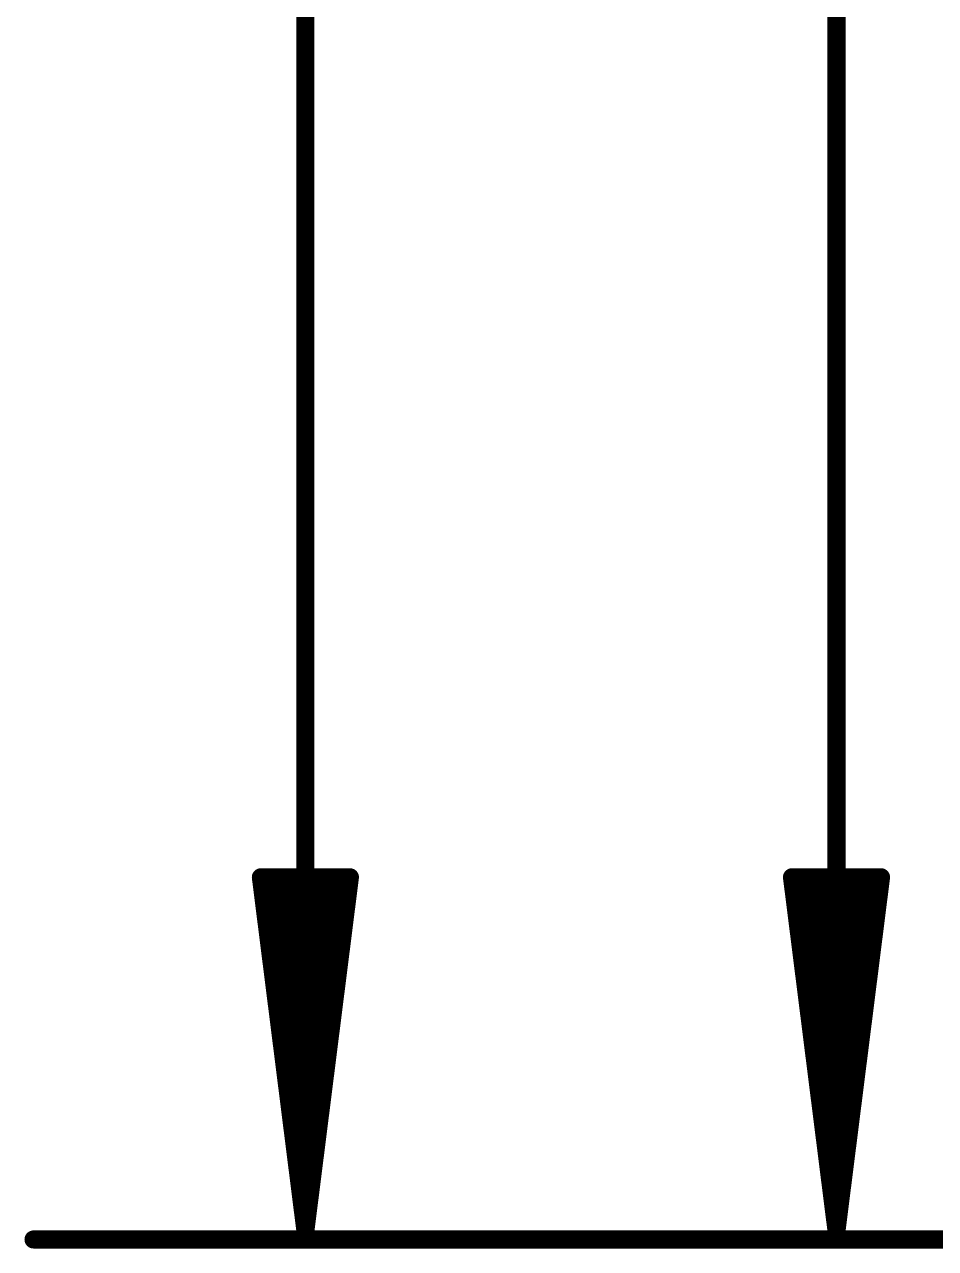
# Model space of a CAD drawing. Extents: x -41 to 66, y -21 to 32.
# Drawn here: x -7.1 to -0.56, y -0.07 to 8.72 of the extents above; entities that cross this region are included whole.
import ezdxf

# ---------------------------------------------------------------- set-up
doc = ezdxf.new("R2010")
doc.units = 0
doc.layers.add('47', color=253, linetype='CONTINUOUS')

msp = doc.modelspace()

# ---------------------------------------------------------------- linework, layer by layer
at = {"layer": '47', "const_width": 0.13}
for points in [[(-5.08, 0.065), (-5.08, 25.335)], [(-1.27, 22.795), (-1.27, 0.065)], [(-5.08, 0.065), (-5.3992, 2.6)], [(-5.3992, 2.6), (-4.7608, 2.6)], [(-5.08, 0.065), (-5.34, 2.6)], [(-5.08, 0.065), (-5.21, 2.6)], [(-4.7608, 2.6), (-5.08, 0.065)], [(-4.95, 2.6), (-5.08, 0.065)], [(-4.82, 2.6), (-5.08, 0.065)], [(-1.27, 0.065), (-1.5892, 2.6)], [(-1.5892, 2.6), (-0.9508, 2.6)], [(-1.27, 0.065), (-1.53, 2.6)], [(-1.27, 0.065), (-1.4, 2.6)], [(-0.9508, 2.6), (-1.27, 0.065)], [(-1.14, 2.6), (-1.27, 0.065)], [(-1.01, 2.6), (-1.27, 0.065)], [(0, 0), (-7.03, 0)], [(2.54, 0), (-3.22, 0)]]:
    msp.add_lwpolyline(points, dxfattribs=at)
at = {"layer": '47', "const_width": 0.065}
for points in [[(-5.367, 2.6041, 1), (-5.4315, 2.5959)], [(-5.3992, 2.6325, 1), (-5.3992, 2.5675)], [(-5.3077, 2.6033, 1), (-5.3723, 2.5967)], [(-5.1775, 2.6017, 1), (-5.2425, 2.5983)], [(-4.9175, 2.5983, 1), (-4.9825, 2.6017)], [(-4.7877, 2.5967, 1), (-4.8523, 2.6033)], [(-4.7285, 2.5959, 1), (-4.793, 2.6041)], [(-4.7608, 2.5675, 1), (-4.7608, 2.6325)], [(-1.557, 2.6041, 1), (-1.6215, 2.5959)], [(-1.5892, 2.6325, 1), (-1.5892, 2.5675)], [(-1.4977, 2.6033, 1), (-1.5623, 2.5967)], [(-1.3675, 2.6017, 1), (-1.4325, 2.5983)], [(-1.1075, 2.5983, 1), (-1.1725, 2.6017)], [(-0.9777, 2.5967, 1), (-1.0423, 2.6033)], [(-0.9185, 2.5959, 1), (-0.983, 2.6041)], [(-0.9508, 2.5675, 1), (-0.9508, 2.6325)], [(-5.1122, 0.0691, 1), (-5.0478, 0.0609)], [(-5.1123, 0.0683, 1), (-5.0477, 0.0617)], [(-5.1125, 0.0633, 1), (-5.0475, 0.0667)], [(-5.1125, 0.0667, 1), (-5.0475, 0.0633)], [(-5.1125, 0.065, 1), (-5.0475, 0.065)], [(-5.1123, 0.0617, 1), (-5.0477, 0.0683)], [(-5.1122, 0.0609, 1), (-5.0478, 0.0691)], [(-1.3022, 0.0691, 1), (-1.2378, 0.0609)], [(-1.3023, 0.0683, 1), (-1.2377, 0.0617)], [(-1.3025, 0.0633, 1), (-1.2375, 0.0667)], [(-1.3025, 0.0667, 1), (-1.2375, 0.0633)], [(-1.3025, 0.065, 1), (-1.2375, 0.065)], [(-1.3023, 0.0617, 1), (-1.2377, 0.0683)], [(-1.3022, 0.0609, 1), (-1.2378, 0.0691)], [(-7.03, 0.0325, 1), (-7.03, -0.0325)], [(-3.22, 0.0325, 1), (-3.22, -0.0325)]]:
    msp.add_lwpolyline(points, format="xyb", dxfattribs=at)

doc.saveas('drawing.dxf')
